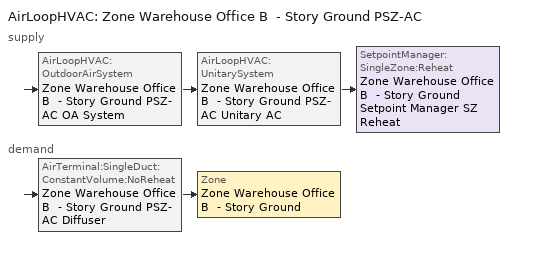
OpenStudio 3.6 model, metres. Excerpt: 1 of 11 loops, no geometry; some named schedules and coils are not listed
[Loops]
AirLoopHVAC 'Zone Warehouse Office B  - Story Ground PSZ-AC'
 supply: AirLoopHVAC:OutdoorAirSystem 'Zone Warehouse Office B  - Story Ground PSZ-AC OA System' > AirLoopHVAC:UnitarySystem 'Zone Warehouse Office B  - Story Ground PSZ-AC Unitary AC' > SetpointManager:SingleZone:Reheat 'Zone Warehouse Office B  - Story Ground Setpoint Manager SZ Reheat'
 demand: AirTerminal:SingleDuct:ConstantVolume:NoReheat 'Zone Warehouse Office B  - Story Ground PSZ-AC Diffuser' > Zone 'Zone Warehouse Office B  - Story Ground'
[Sizing:Zone]
Zone Warehouse Office B  - Story Ground: Zone Cooling Design Supply Air Temperature Input Method=SupplyAirTemperature; Zone Cooling Design Supply Air Temperature {C}=12.7778; Zone Cooling Design Supply Air Temperature Difference {deltaC}=11.11; Zone Heating Design Supply Air Temperature Input Method=SupplyAirTemperature; Zone Heating Design Supply Air Temperature {C}=50; Zone Heating Design Supply Air Temperature Difference {deltaC}=11.11; Zone Cooling Design Supply Air Humidity Ratio {kg-H2O/kg-air}=0.0085; Zone Heating Design Supply Air Humidity Ratio {kg-H2O/kg-air}=0.008; Cooling Design Air Flow Method=DesignDay; Heating Design Air Flow Method=DesignDay; Account for Dedicated Outdoor Air System=No; Dedicated Outdoor Air System Control Strategy=NeutralSupplyAir; Dedicated Outdoor Air Low Setpoint Temperature for Design {C}=autosize; Dedicated Outdoor Air High Setpoint Temperature for Design {C}=autosize; Zone Load Sizing Method=Sensible Load Only No Latent Load; Zone Latent Cooling Design Supply Air Humidity Ratio Input Method=HumidityRatioDifference; Zone Cooling Design Supply Air Humidity Ratio Difference {kgWater/kgDryAir}=0.005; Zone Latent Heating Design Supply Air Humidity Ratio Input Method=HumidityRatioDifference; Zone Humidification Design Supply Air Humidity Ratio Difference {kgWater/kgDryAir}=0.005
[Zone equipment]
Zone Warehouse Office B  - Story Ground: Zone Warehouse Office B  - Story Ground PSZ-AC Diffuser
[AirLoopHVAC]
Zone Warehouse Office B  - Story Ground PSZ-AC: Availability Schedule=Zone Warehouse Office B  - Story Ground PSZ-AC Occ Sch; Design Supply Air Flow Rate {m3/s}=autosize; Design Return Air Flow Fraction of Supply Air Flow=1
[Sizing:System]
Zone Warehouse Office B  - Story Ground PSZ-AC: Type of Load to Size On=Sensible; Design Outdoor Air Flow Rate {m3/s}=Autosize; Central Heating Maximum System Air Flow Ratio=1; Preheat Design Temperature {C}=7.22222; Preheat Design Humidity Ratio {kg-H2O/kg-Air}=0.008; Precool Design Temperature {C}=12.7778; Precool Design Humidity Ratio {kg-H2O/kg-Air}=0.008; Central Cooling Design Supply Air Temperature {C}=12.7778; Central Heating Design Supply Air Temperature {C}=50; Sizing Option=Coincident; 100% Outdoor Air in Cooling=No; 100% Outdoor Air in Heating=No; Central Cooling Design Supply Air Humidity Ratio {kg-H2O/kg-Air}=0.0085; Central Heating Design Supply Air Humidity Ratio {kg-H2O/kg-Air}=0.008; Cooling Design Air Flow Method=DesignDay; Heating Design Air Flow Method=DesignDay; System Outdoor Air Method=ZoneSum; Zone Maximum Outdoor Air Fraction=1; Cooling Supply Air Flow Rate Per Floor Area {m3/s-m2}=0.00996765; Cooling Fraction of Autosized Cooling Supply Air Flow Rate=1; Cooling Supply Air Flow Rate Per Unit Cooling Capacity {m3/s-W}=3.94755e-05; Heating Supply Air Flow Rate Per Floor Area {m3/s-m2}=0.00996765; Heating Fraction of Autosized Heating Supply Air Flow Rate=1; Heating Fraction of Autosized Cooling Supply Air Flow Rate=1; Heating Supply Air Flow Rate Per Unit Heating Capacity {m3/s-W}=3.15882e-05; Cooling Design Capacity Method=CoolingDesignCapacity; Cooling Design Capacity {W}=autosize; Cooling Design Capacity Per Floor Area {W/m2}=234.7; Fraction of Autosized Cooling Design Capacity=1; Heating Design Capacity Method=HeatingDesignCapacity; Heating Design Capacity {W}=autosize; Heating Design Capacity Per Floor Area {W/m2}=157; Fraction of Autosized Heating Design Capacity=1; Central Cooling Capacity Control Method=OnOff; Occupant Diversity=autosize
[SetpointManager:SingleZone:Reheat]
Zone Warehouse Office B  - Story Ground Setpoint Manager SZ Reheat: Minimum Supply Air Temperature {C}=12.7778; Maximum Supply Air Temperature {C}=50; Control Zone=Zone Warehouse Office B  - Story Ground; Setpoint Node or NodeList=Zone Warehouse Office B  - Story Ground PSZ-AC Supply Outlet Node
[Coil:Heating:Electric]
Zone Warehouse Office B  - Story Ground PSZ-AC Electric Backup Htg Coil: Availability Schedule=Always On Discrete; Efficiency=1
[Coil:Cooling:DX:SingleSpeed]
Zone Warehouse Office B  - Story Ground PSZ-AC 1spd DX AC Clg Coil 141kBtu/hr 10.8EER: Availability Schedule=Always On Discrete; Rated Total Cooling Capacity {W}=autosize; Rated Sensible Heat Ratio=autosize; Rated COP {W/W}=3.73224; Rated Air Flow Rate {m3/s}=autosize; Rated Evaporator Fan Power Per Volume Flow Rate 2017 {W/(m3/s)}=773.3; Rated Evaporator Fan Power Per Volume Flow Rate 2023 {W/(m3/s)}=934.4; Total Cooling Capacity Function of Temperature Curve=PSZ-AC_Unitary_PackagecoolCapFT; Total Cooling Capacity Function of Flow Fraction Curve=PSZ-AC_Unitary_PackagecoolFFF; Energy Input Ratio Function of Temperature Curve=PSZ-AC DX Unitary Package EIRFT; Energy Input Ratio Function of Flow Fraction Curve=PSZ-AC_Unitary_PackagecoolEIRFFF; Part Load Fraction Correlation Curve=PSZ-AC_Unitary_PackagecoolPLR; Minimum Outdoor Dry-Bulb Temperature for Compressor Operation {C}=-25; Nominal Time for Condensate Removal to Begin {s}=0; Ratio of Initial Moisture Evaporation Rate and Steady State Latent Capacity=0; Maximum Cycling Rate {cycles/hr}=0; Latent Capacity Time Constant {s}=0; Condenser Type=AirCooled; Evaporative Condenser Effectiveness=0.9; Evaporative Condenser Air Flow Rate {m3/s}=autosize; Evaporative Condenser Pump Rated Power Consumption {W}=autosize; Crankcase Heater Capacity {W}=0; Maximum Outdoor Dry-Bulb Temperature for Crankcase Heater Operation {C}=10; Basin Heater Capacity {W/K}=0; Basin Heater Setpoint Temperature {C}=2
[Fan:OnOff]
Zone Warehouse Office B  - Story Ground PSZ-AC Fan: Availability Schedule=Always On Discrete; Fan Total Efficiency=0.58175; Pressure Rise {Pa}=622.722; Maximum Flow Rate {m3/s}=autosize; Motor Efficiency=0.895; Motor In Airstream Fraction=1; Fan Power Ratio Function of Speed Ratio Curve=Fan On Off Power Curve 7; Fan Efficiency Ratio Function of Speed Ratio Curve=Fan On Off Efficiency Curve 7
[AirLoopHVAC:UnitarySystem]
Zone Warehouse Office B  - Story Ground PSZ-AC Unitary AC: Control Type=Load; Controlling Zone or Thermostat Location=Zone Warehouse Office B  - Story Ground; Dehumidification Control Type=None; Availability Schedule=Outage Availability Schedule; Supply Fan=Zone Warehouse Office B  - Story Ground PSZ-AC Fan; Fan Placement=DrawThrough; Supply Air Fan Operating Mode Schedule=Zone Warehouse Office B  - Story Ground PSZ-AC Occ Sch; Heating Coil=Zone Warehouse Office B  - Story Ground PSZ-AC Water Htg Coil; DX Heating Coil Sizing Ratio=1; Cooling Coil=Zone Warehouse Office B  - Story Ground PSZ-AC 1spd DX AC Clg Coil 141kBtu/hr 10.8EER; Use DOAS DX Cooling Coil=No; DOAS DX Cooling Coil Leaving Minimum Air Temperature {C}=2; Latent Load Control=SensibleOnlyLoadControl; Supplemental Heating Coil=Zone Warehouse Office B  - Story Ground PSZ-AC Electric Backup Htg Coil; Supply Air Flow Rate During Cooling Operation {m3/s}=Autosize; Supply Air Flow Rate During Heating Operation {m3/s}=Autosize; Supply Air Flow Rate When No Cooling or Heating is Required {m3/s}=Autosize; Maximum Supply Air Temperature {C}=80; Maximum Outdoor Dry-Bulb Temperature for Supplemental Heater Operation {C}=21; Maximum Cycling Rate {cycles/hr}=2.5; Heat Pump Time Constant {s}=60; Fraction of On-Cycle Power Use=0.01; Heat Pump Fan Delay Time {s}=60; Ancilliary On-Cycle Electric Power {W}=0; Ancilliary Off-Cycle Electric Power {W}=0
[Controller:OutdoorAir]
Zone Warehouse Office B  - Story Ground PSZ-AC OA System Controller: Minimum Outdoor Air Flow Rate {m3/s}=autosize; Maximum Outdoor Air Flow Rate {m3/s}=Autosize; Economizer Control Type=DifferentialDryBulb; Economizer Control Action Type=ModulateFlow; Lockout Type=LockoutWithHeating; Minimum Limit Type=FixedMinimum; Minimum Outdoor Air Schedule=Zone Warehouse Office B  - Story Ground PSZ-AC Occ Sch; Maximum Fraction of Outdoor Air Schedule=ZoneWarehouseOfficeBStoryGroundPSZACmaxOASch; Controller Mechanical Ventilation=Controller Mechanical Ventilation 8; High Humidity Control=No; Heat Recovery Bypass Control Type=BypassWhenWithinEconomizerLimits
[Controller:MechanicalVentilation]
Controller Mechanical Ventilation 8: Availability Schedule=Always On Discrete
[AirLoopHVAC:OutdoorAirSystem]
Zone Warehouse Office B  - Story Ground PSZ-AC OA System: Controller=Zone Warehouse Office B  - Story Ground PSZ-AC OA System Controller
[AirTerminal:SingleDuct:ConstantVolume:NoReheat]
Zone Warehouse Office B  - Story Ground PSZ-AC Diffuser: Availability Schedule=Always On Discrete; Maximum Air Flow Rate {m3/s}=AutoSize
[Schedule:Constant]
Always On Discrete: Value=1
[Schedule:Ruleset]
Name | Default Day Schedule | Summer Design Day Schedule | Winter Design Day Schedule
Zone Warehouse Office B  - Story Ground PSZ-AC Occ Sch | Zone Warehouse Office B  - Story Ground PSZ-AC Occ Sch Default | Zone Warehouse Office B  - Story Ground PSZ-AC Occ Sch Summer Design Day | Zone Warehouse Office B  - Story Ground PSZ-AC Occ Sch Winter Design Day
ZoneWarehouseOfficeBStoryGroundPSZACmaxOASch | ZoneWarehouseOfficeBStoryGroundPSZACmaxOASchDefault
[Schedule:Day]
Zone Warehouse Office B  - Story Ground PSZ-AC Occ Sch Default; Zone Warehouse Office B  - Story Ground PSZ-AC Occ Sch Saturday: 6, 50, 0, 18, 0, 1, 24, 0, 0
Zone Warehouse Office B  - Story Ground PSZ-AC Occ Sch Winter Design Day; Zone Warehouse Office B  - Story Ground PSZ-AC Occ Sch Summer Design Day: 24, 0, 1
Zone Warehouse Office B  - Story Ground PSZ-AC Occ Sch Sunday: 24, 0, 0
ZoneWarehouseOfficeBStoryGroundPSZACmaxOASchDefault: 24, 0, 0.7
Schedule Day 28: 1, 0, 0, 2, 0, 0, 3, 0, 0, 4, 0, 0, 5, 0, 0, 6, 0, 0, 7, 0, 1, 8, 0, 1, 9, 0, 1, 10, 0, 0, 11, 0, 0, 12, 0, 0, 13, 0, 0, 14, 0, 0, 15, 0, 0, 16, 0, 0, 17, 0, 0, 18, 0, 0, 19, 0, 0, 20, 0, 0, 21, 0, 0, 22, 0, 0, 23, 0, 0, 24, 0, 0
Schedule Day 29; Schedule Day 30; Schedule Day 31; Schedule Day 32; Schedule Day 33; Schedule Day 34; Schedule Day 45; Schedule Day 46; Schedule Day 47; Schedule Day 48; Schedule Day 49; Schedule Day 50: 1, 0, 0, 2, 0, 0, 3, 0, 0, 4, 0, 0, 5, 0, 0, 6, 0, 0, 7, 0, 0, 8, 0, 0, 9, 0, 0, 10, 0, 0, 11, 0, 0, 12, 0, 0, 13, 0, 0, 14, 0, 0, 15, 0, 0, 16, 0, 0, 17, 0, 0, 18, 0, 0, 19, 0, 0, 20, 0, 0, 21, 0, 0, 22, 0, 0, 23, 0, 0, 24, 0, 0
Schedule Day 35: 1, 0, 0, 2, 0, 0, 3, 0, 0, 4, 0, 0, 5, 0, 0, 6, 0, 0, 7, 0, 1, 8, 0, 1, 9, 0, 1, 10, 0, 1, 11, 0, 1, 12, 0, 1, 13, 0, 1, 14, 0, 1, 15, 0, 1, 16, 0, 1, 17, 0, 1, 18, 0, 1, 19, 0, 0, 20, 0, 0, 21, 0, 0, 22, 0, 0, 23, 0, 0, 24, 0, 0
Schedule Day 44: 1, 0, 0.7, 2, 0, 0.7, 3, 0, 0.7, 4, 0, 0.7, 5, 0, 0.7, 6, 0, 0.7, 7, 0, 0.7, 8, 0, 0.7, 9, 0, 0.7, 10, 0, 0, 11, 0, 0, 12, 0, 0, 13, 0, 0, 14, 0, 0, 15, 0, 0, 16, 0, 0, 17, 0, 0, 18, 0, 0, 19, 0, 0, 20, 0, 0, 21, 0, 0, 22, 0, 0, 23, 0, 0, 24, 0, 0
Schedule Day 51: 1, 0, 0.7, 2, 0, 0.7, 3, 0, 0.7, 4, 0, 0.7, 5, 0, 0.7, 6, 0, 0.7, 7, 0, 0.7, 8, 0, 0.7, 9, 0, 0.7, 10, 0, 0.7, 11, 0, 0.7, 12, 0, 0.7, 13, 0, 0.7, 14, 0, 0.7, 15, 0, 0.7, 16, 0, 0.7, 17, 0, 0.7, 18, 0, 0.7, 19, 0, 0.7, 20, 0, 0.7, 21, 0, 0.7, 22, 0, 0.7, 23, 0, 0.7, 24, 0, 0.7
[Schedule:Rule] Date Specification Type=DateRange
Name | Schedule Ruleset | Rule Order | Day Schedule | Apply Monday | Apply Tuesday | Apply Wednesday | Apply Friday | Apply Saturday | Start Month | Start Day | End Month | End Day | Apply Sunday | Apply Thursday
Zone Warehouse Office B  - Story Ground PSZ-AC Occ Sch Saturday Rule | Zone Warehouse Office B  - Story Ground PSZ-AC Occ Sch | 9 | Zone Warehouse Office B  - Story Ground PSZ-AC Occ Sch Saturday | Yes | Yes | Yes | Yes | Yes | 1 | 1 | 12 | 31
Zone Warehouse Office B  - Story Ground PSZ-AC Occ Sch Sunday Rule | Zone Warehouse Office B  - Story Ground PSZ-AC Occ Sch | 8 | Zone Warehouse Office B  - Story Ground PSZ-AC Occ Sch Sunday |  |  |  |  |  | 1 | 1 | 12 | 31 | Yes
Zone Warehouse Office B  - Story Ground PSZ-AC Occ Sch Outage Day 174 | Zone Warehouse Office B  - Story Ground PSZ-AC Occ Sch | 7 | Schedule Day 28 | Yes | Yes | Yes | Yes | Yes | 6 | 23 | 6 | 23 | Yes | Yes
Zone Warehouse Office B  - Story Ground PSZ-AC Occ Sch Outage Day 175 | Zone Warehouse Office B  - Story Ground PSZ-AC Occ Sch | 6 | Schedule Day 29 | Yes | Yes | Yes | Yes | Yes | 6 | 24 | 6 | 24 | Yes | Yes
Zone Warehouse Office B  - Story Ground PSZ-AC Occ Sch Outage Day 176 | Zone Warehouse Office B  - Story Ground PSZ-AC Occ Sch | 5 | Schedule Day 30 | Yes | Yes | Yes | Yes | Yes | 6 | 25 | 6 | 25 | Yes | Yes
Zone Warehouse Office B  - Story Ground PSZ-AC Occ Sch Outage Day 177 | Zone Warehouse Office B  - Story Ground PSZ-AC Occ Sch | 4 | Schedule Day 31 | Yes | Yes | Yes | Yes | Yes | 6 | 26 | 6 | 26 | Yes | Yes
Zone Warehouse Office B  - Story Ground PSZ-AC Occ Sch Outage Day 178 | Zone Warehouse Office B  - Story Ground PSZ-AC Occ Sch | 3 | Schedule Day 32 | Yes | Yes | Yes | Yes | Yes | 6 | 27 | 6 | 27 | Yes | Yes
Zone Warehouse Office B  - Story Ground PSZ-AC Occ Sch Outage Day 179 | Zone Warehouse Office B  - Story Ground PSZ-AC Occ Sch | 2 | Schedule Day 33 | Yes | Yes | Yes | Yes | Yes | 6 | 28 | 6 | 28 | Yes | Yes
Zone Warehouse Office B  - Story Ground PSZ-AC Occ Sch Outage Day 180 | Zone Warehouse Office B  - Story Ground PSZ-AC Occ Sch | 1 | Schedule Day 34 | Yes | Yes | Yes | Yes | Yes | 6 | 29 | 6 | 29 | Yes | Yes
Zone Warehouse Office B  - Story Ground PSZ-AC Occ Sch Outage Day 181 | Zone Warehouse Office B  - Story Ground PSZ-AC Occ Sch | 0 | Schedule Day 35 | Yes | Yes | Yes | Yes | Yes | 6 | 30 | 6 | 30 | Yes | Yes
ZoneWarehouseOfficeBStoryGroundPSZACmaxOASch Outage Day 174 | ZoneWarehouseOfficeBStoryGroundPSZACmaxOASch | 7 | Schedule Day 44 | Yes | Yes | Yes | Yes | Yes | 6 | 23 | 6 | 23 | Yes | Yes
ZoneWarehouseOfficeBStoryGroundPSZACmaxOASch Outage Day 175 | ZoneWarehouseOfficeBStoryGroundPSZACmaxOASch | 6 | Schedule Day 45 | Yes | Yes | Yes | Yes | Yes | 6 | 24 | 6 | 24 | Yes | Yes
ZoneWarehouseOfficeBStoryGroundPSZACmaxOASch Outage Day 176 | ZoneWarehouseOfficeBStoryGroundPSZACmaxOASch | 5 | Schedule Day 46 | Yes | Yes | Yes | Yes | Yes | 6 | 25 | 6 | 25 | Yes | Yes
ZoneWarehouseOfficeBStoryGroundPSZACmaxOASch Outage Day 177 | ZoneWarehouseOfficeBStoryGroundPSZACmaxOASch | 4 | Schedule Day 47 | Yes | Yes | Yes | Yes | Yes | 6 | 26 | 6 | 26 | Yes | Yes
ZoneWarehouseOfficeBStoryGroundPSZACmaxOASch Outage Day 178 | ZoneWarehouseOfficeBStoryGroundPSZACmaxOASch | 3 | Schedule Day 48 | Yes | Yes | Yes | Yes | Yes | 6 | 27 | 6 | 27 | Yes | Yes
ZoneWarehouseOfficeBStoryGroundPSZACmaxOASch Outage Day 179 | ZoneWarehouseOfficeBStoryGroundPSZACmaxOASch | 2 | Schedule Day 49 | Yes | Yes | Yes | Yes | Yes | 6 | 28 | 6 | 28 | Yes | Yes
ZoneWarehouseOfficeBStoryGroundPSZACmaxOASch Outage Day 180 | ZoneWarehouseOfficeBStoryGroundPSZACmaxOASch | 1 | Schedule Day 50 | Yes | Yes | Yes | Yes | Yes | 6 | 29 | 6 | 29 | Yes | Yes
ZoneWarehouseOfficeBStoryGroundPSZACmaxOASch Outage Day 181 | ZoneWarehouseOfficeBStoryGroundPSZACmaxOASch | 0 | Schedule Day 51 | Yes | Yes | Yes | Yes | Yes | 6 | 30 | 6 | 30 | Yes | Yes
[Curve:Exponent]
Fan On Off Power Curve 7: Coefficient1 Constant=1; Coefficient2 Constant=0; Coefficient3 Constant=0; Minimum Value of x=0; Maximum Value of x=1
[Curve:Cubic]
Fan On Off Efficiency Curve 7: Coefficient1 Constant=1; Coefficient2 x=0; Coefficient3 x**2=0; Coefficient4 x**3=0; Minimum Value of x=0; Maximum Value of x=1
[Curve:Biquadratic] Minimum Value of x=12.77778; Maximum Value of x=23.88889; Minimum Value of y=21.11111; Maximum Value of y=46.11111
Name | Coefficient1 Constant | Coefficient2 x | Coefficient3 x**2 | Coefficient4 y | Coefficient5 y**2 | Coefficient6 x*y
PSZ-AC_Unitary_PackagecoolCapFT | 0.766956 | 0.0107756 | -4.14703e-05 | 0.00134961 | -0.000261144 | 0.000457488
PSZ-AC DX Unitary Package EIRFT | 0.297145 | 0.0430933 | -0.000748766 | 0.00597727 | 0.000482112 | -0.000956448
[Curve:Quadratic]
Name | Coefficient1 Constant | Coefficient2 x | Coefficient3 x**2 | Minimum Value of x | Maximum Value of x
PSZ-AC_Unitary_PackagecoolFFF | 0.8 | 0.2 | 0 | 0.5 | 1.5
PSZ-AC_Unitary_PackagecoolEIRFFF | 1.156 | -0.1816 | 0.0256 | 0.5 | 1.5
PSZ-AC_Unitary_PackagecoolPLR | 0.75 | 0.25 | 0 | 0 | 1
